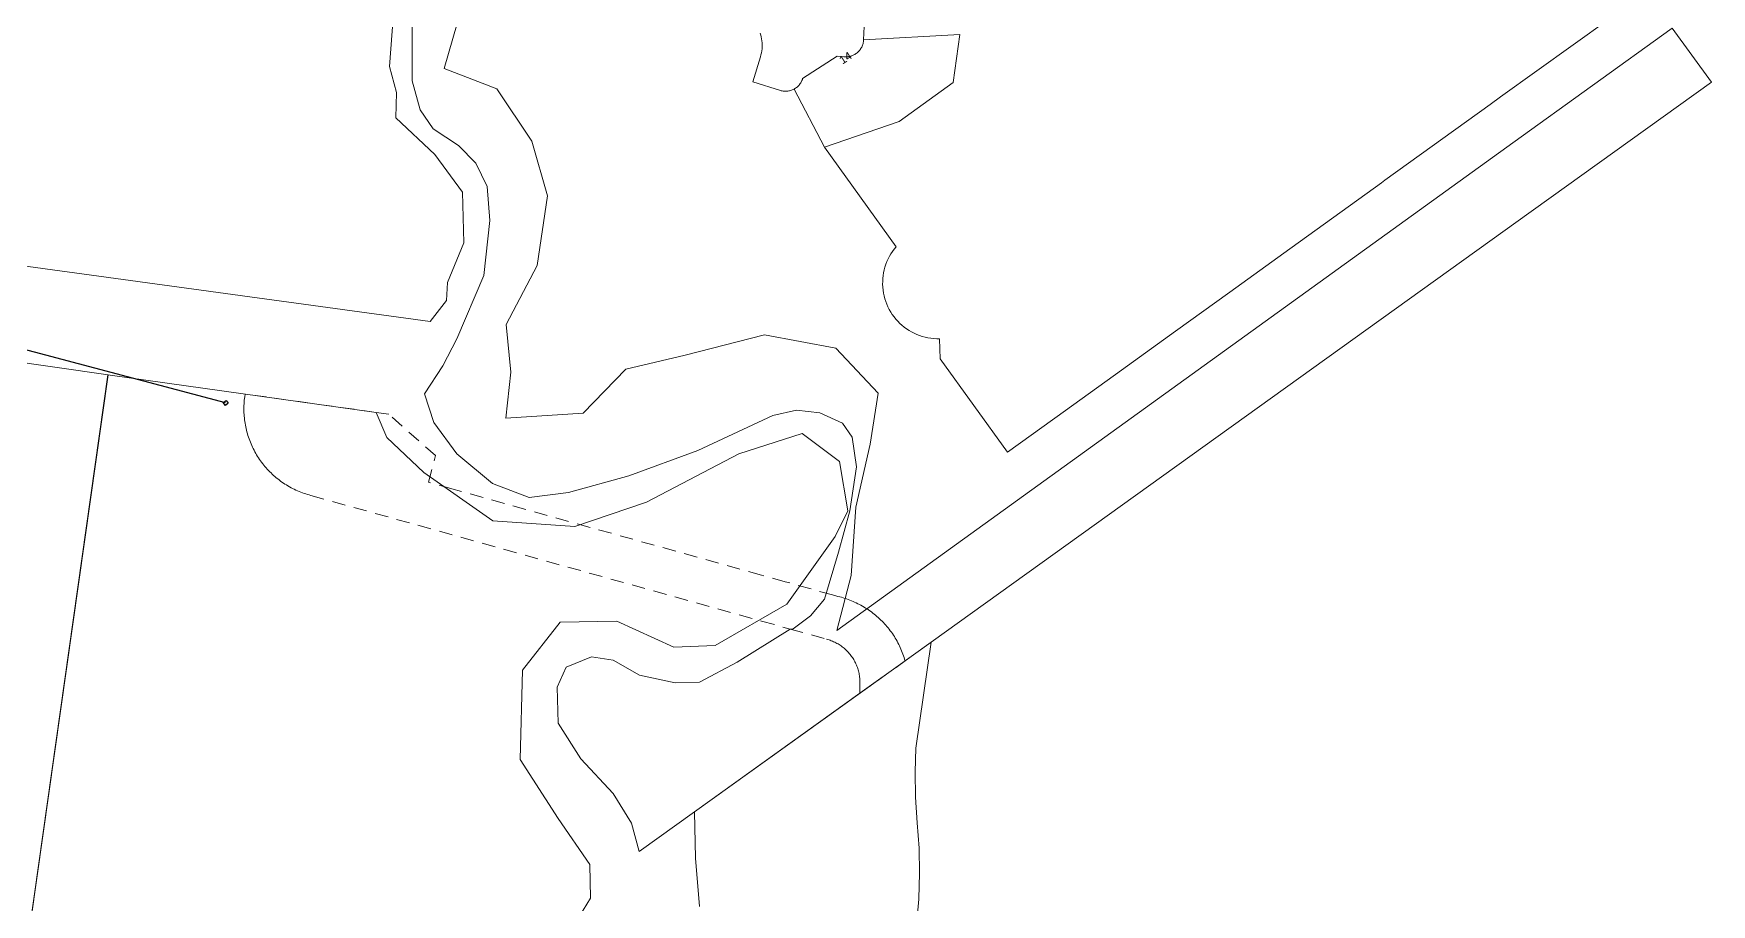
# Model space of a CAD drawing. Header units: metres. Extents: x 300929 to 302247, y 6244220 to 6246836.
# Drawn here: x 301766.3 to 302143.7, y 6244619.2 to 6244815.2 of the extents above; entities that cross this region are included whole.
import ezdxf
from ezdxf.enums import TextEntityAlignment as Align

# ---------------------------------------------------------------- set-up
doc = ezdxf.new("R2010")
doc.units = ezdxf.units.M
doc.linetypes.add('Dash', pattern=[5, 3, -2])
doc.layers.get('0').update_dxf_attribs({"color": 6})
for name, color, linetype, lineweight in [('Cadastre Easements_SP_EXT', 9, 'Continuous', 5), ('Cadastre Land Parcels_SP_EXT', 9, 'Continuous', 5), ('Cadastre Roads_SP_EXT', 9, 'Continuous', 5)]:
    doc.layers.add(name, color=color, linetype=linetype, lineweight=lineweight)
doc.layers.add('Services_SP_EXT', color=7, linetype='Continuous')
doc.styles.get("Standard").update_dxf_attribs({"font": 'arial.ttf'})

# ---------------------------------------------------------------- blocks, each defined once
blk = doc.blocks.new('CCP_EXT')
blk.add_wipeout([(0, 0.57), (0.57, 0), (0, -0.57), (-0.57, 0)])
blk.add_lwpolyline([(-0.57, 0), (0, 0.57), (0.57, 0), (0, -0.57), (-0.57, 0)])
at = {"flags": 1}
blk.add_attdef('Z', (0, 0), '', height=0.2, dxfattribs=at)
at = {"flags": 9}
for tag, p in [('CCP_TYPE', (0, 0)), ('CONSTRUCTED_VOLTAGE', (0, -0.2)), ('OPERATING_VOLTAGE', (0, -0.6)), ('ORIENTATION', (0, -0.8)), ('OWNED_BY', (0, -1)), ('STATE', (0, -1.8)), ('NO_PHASES', (0, -0.4)), ('USAGE', (0, -1.2)), ('LEGEND', (0, -1.4)), ('LIFE_SUPPORT', (0, -1.6)), ('NOTES', (0, -2))]:
    blk.add_attdef(tag, text='', height=0.2, dxfattribs=at).set_placement(p, align=Align.MIDDLE_LEFT)

msp = doc.modelspace()

# ---------------------------------------------------------------- linework, layer by layer
at = {"layer": 'Cadastre Easements_SP_EXT', "linetype": 'Dash'}
msp.add_lwpolyline([(301962.29, 6244674.01), (301962.18, 6244674.4), (301962.07, 6244674.78), (301961.94, 6244675.16), (301961.81, 6244675.54), (301961.67, 6244675.91), (301961.53, 6244676.29), (301961.37, 6244676.66), (301961.21, 6244677.02), (301961.04, 6244677.39), (301960.87, 6244677.75), (301960.69, 6244678.1), (301960.5, 6244678.46), (301960.3, 6244678.81), (301960.1, 6244679.15), (301959.89, 6244679.49), (301959.67, 6244679.83), (301959.45, 6244680.16), (301959.22, 6244680.49), (301958.98, 6244680.81), (301958.74, 6244681.13), (301958.49, 6244681.45), (301958.23, 6244681.76), (301957.97, 6244682.06), (301957.7, 6244682.36), (301957.43, 6244682.65), (301957.15, 6244682.94), (301956.87, 6244683.22), (301956.58, 6244683.5), (301956.28, 6244683.77), (301955.98, 6244684.03), (301955.68, 6244684.29), (301955.36, 6244684.54), (301955.05, 6244684.79), (301954.73, 6244685.03), (301954.4, 6244685.26), (301954.07, 6244685.49), (301953.74, 6244685.71), (301953.4, 6244685.92), (301953.06, 6244686.13), (301952.71, 6244686.33), (301952.37, 6244686.53), (301952.02, 6244686.72), (301951.67, 6244686.9), (301951.31, 6244687.07), (301950.95, 6244687.24), (301950.59, 6244687.4), (301950.22, 6244687.56), (301949.86, 6244687.7), (301949.48, 6244687.84), (301949.11, 6244687.98), (301948.73, 6244688.1), (301948.36, 6244688.22), (301947.97, 6244688.33), (301947.59, 6244688.43), (301947.21, 6244688.53), (301945.97, 6244688.87), (301935.35, 6244691.84), (301929.97, 6244693.33), (301860.38, 6244712.74), (301855.13, 6244714.21), (301856.67, 6244720.22), (301846.14, 6244729.54), (301843.31, 6244729.94), (301813.82, 6244734.08), (301813.75, 6244733.48), (301813.7, 6244733.09), (301813.66, 6244732.69), (301813.62, 6244732.29), (301813.6, 6244731.89), (301813.58, 6244731.49), (301813.57, 6244731.09), (301813.56, 6244730.69), (301813.57, 6244730.29), (301813.58, 6244729.88), (301813.61, 6244729.48), (301813.63, 6244729.09), (301813.67, 6244728.69), (301813.72, 6244728.29), (301813.77, 6244727.89), (301813.83, 6244727.49), (301813.9, 6244727.1), (301813.98, 6244726.71), (301814.06, 6244726.31), (301814.15, 6244725.92), (301814.25, 6244725.54), (301814.36, 6244725.15), (301814.48, 6244724.77), (301814.6, 6244724.38), (301814.73, 6244724), (301814.87, 6244723.63), (301815.02, 6244723.26), (301815.17, 6244722.88), (301815.33, 6244722.52), (301815.5, 6244722.15), (301815.67, 6244721.79), (301815.85, 6244721.44), (301816.04, 6244721.08), (301816.24, 6244720.73), (301816.44, 6244720.39), (301816.65, 6244720.04), (301816.87, 6244719.71), (301817.09, 6244719.37), (301817.32, 6244719.05), (301817.56, 6244718.72), (301817.8, 6244718.4), (301818.05, 6244718.09), (301818.3, 6244717.78), (301818.56, 6244717.47), (301818.83, 6244717.18), (301819.11, 6244716.88), (301819.38, 6244716.59), (301819.67, 6244716.31), (301819.96, 6244716.04), (301820.25, 6244715.76), (301820.56, 6244715.5), (301820.86, 6244715.24), (301821.17, 6244714.99), (301821.49, 6244714.74), (301821.81, 6244714.5), (301822.13, 6244714.27), (301822.47, 6244714.04), (301822.8, 6244713.82), (301823.14, 6244713.61), (301823.48, 6244713.4), (301823.83, 6244713.2), (301824.18, 6244713), (301824.54, 6244712.82), (301824.89, 6244712.64), (301825.26, 6244712.47), (301825.62, 6244712.3), (301825.99, 6244712.14), (301826.36, 6244711.99), (301826.74, 6244711.85), (301827.11, 6244711.72), (301827.49, 6244711.59), (301827.88, 6244711.47), (301828.26, 6244711.36), (301828.65, 6244711.25), (301930.02, 6244682.99), (301936.42, 6244681.2), (301944.65, 6244678.91), (301944.92, 6244678.83), (301945.19, 6244678.75), (301945.45, 6244678.66), (301945.71, 6244678.56), (301945.97, 6244678.46), (301946.23, 6244678.35), (301946.48, 6244678.23), (301946.73, 6244678.11), (301946.97, 6244677.97), (301947.22, 6244677.83), (301947.46, 6244677.69), (301947.69, 6244677.54), (301947.92, 6244677.38), (301948.14, 6244677.22), (301948.36, 6244677.04), (301948.58, 6244676.87), (301948.79, 6244676.68), (301949, 6244676.5), (301949.2, 6244676.3), (301949.39, 6244676.1), (301949.58, 6244675.9), (301949.76, 6244675.69), (301949.94, 6244675.47), (301950.11, 6244675.25), (301950.28, 6244675.03), (301950.44, 6244674.8), (301950.59, 6244674.57), (301950.74, 6244674.33), (301950.88, 6244674.09), (301951.01, 6244673.84), (301951.13, 6244673.59), (301951.25, 6244673.34), (301951.37, 6244673.08), (301951.47, 6244672.83), (301951.57, 6244672.56), (301951.66, 6244672.3), (301951.74, 6244672.03), (301951.82, 6244671.77), (301951.88, 6244671.5), (301951.94, 6244671.22), (301952, 6244670.95), (301952.04, 6244670.67), (301952.08, 6244670.4), (301952.11, 6244670.12), (301952.13, 6244669.84), (301952.15, 6244669.56), (301952.15, 6244669.28), (301952.15, 6244669.01), (301952.13, 6244666.73), (301962.29, 6244674.01)], close=True, dxfattribs=at)
at = {"layer": 'Cadastre Land Parcels_SP_EXT', "linetype": 'Continuous'}
for points in [[(301550.68, 6244792.12), (301855.44, 6244750.39), (301859.14, 6244755.14), (301859.36, 6244759.14), (301863.08, 6244768.12), (301862.76, 6244779.51), (301856.5, 6244787.99), (301847.73, 6244796.22), (301847.92, 6244801.93), (301846.31, 6244807.8), (301849.42, 6244848.57)], [(302128.93, 6244824.45), (302096.27, 6244800.92), (302093.92, 6244799.23), (302070.23, 6244782.16), (302069.46, 6244781.6), (302047.5, 6244765.78), (302035.33, 6244757.01), (302023.16, 6244748.24), (302011, 6244739.46), (301998.42, 6244730.4), (301985.37, 6244720.97), (301970.18, 6244742.03), (301970.06, 6244746.53), (301969.41, 6244746.53), (301968.75, 6244746.56), (301968.1, 6244746.63), (301967.45, 6244746.74), (301966.81, 6244746.88), (301966.18, 6244747.05), (301965.55, 6244747.25), (301964.94, 6244747.49), (301964.34, 6244747.76), (301963.76, 6244748.05), (301963.19, 6244748.38), (301962.64, 6244748.74), (301962.11, 6244749.13), (301961.6, 6244749.54), (301961.12, 6244749.98), (301960.65, 6244750.45), (301960.22, 6244750.94), (301959.81, 6244751.45), (301959.42, 6244751.98), (301959.07, 6244752.53), (301958.74, 6244753.1), (301958.44, 6244753.69), (301958.18, 6244754.29), (301957.95, 6244754.9), (301957.75, 6244755.53), (301957.58, 6244756.16), (301957.45, 6244756.8), (301957.35, 6244757.45), (301957.28, 6244758.11), (301957.25, 6244758.76), (301957.26, 6244759.42), (301957.29, 6244760.07), (301957.37, 6244760.72), (301957.47, 6244761.37), (301957.61, 6244762.01), (301957.78, 6244762.64), (301957.99, 6244763.27), (301958.23, 6244763.88), (301958.5, 6244764.48), (301958.8, 6244765.06), (301959.13, 6244765.63), (301959.5, 6244766.17), (301959.88, 6244766.7), (301960.3, 6244767.21), (301944.15, 6244789.61), (301937.32, 6244802.69), (301937.13, 6244802.59), (301936.93, 6244802.51), (301936.74, 6244802.44), (301936.54, 6244802.37), (301936.33, 6244802.32), (301936.13, 6244802.28), (301935.92, 6244802.25), (301935.71, 6244802.22), (301935.5, 6244802.22), (301935.29, 6244802.22), (301935.08, 6244802.23), (301934.87, 6244802.25), (301934.67, 6244802.29), (301934.46, 6244802.33), (301934.26, 6244802.39), (301928.04, 6244804.3), (301929.77, 6244809.95), (301929.89, 6244810.39), (301929.99, 6244810.83), (301930.07, 6244811.27), (301930.13, 6244811.72), (301930.16, 6244812.17), (301930.16, 6244812.63), (301930.14, 6244813.08), (301930.1, 6244813.53), (301930.04, 6244813.98), (301929.95, 6244814.42), (301929.84, 6244814.86), (301929.71, 6244815.29)], [(301851.43, 6244816.69), (301851.42, 6244804.51), (301853.19, 6244798.03), (301856.13, 6244793.71), (301861.83, 6244789.98), (301865.76, 6244786.05), (301868.31, 6244780.75), (301868.9, 6244773.09), (301867.52, 6244760.72), (301861.45, 6244746.51), (301858.3, 6244740.42), (301854.17, 6244734.14), (301856.33, 6244727.66), (301861.44, 6244720.59), (301869.49, 6244713.91), (301877.75, 6244710.76), (301886.6, 6244711.93), (301900.16, 6244715.66), (301915.7, 6244721.34), (301932.53, 6244729.27), (301937.84, 6244730.44), (301943.14, 6244729.85), (301948.26, 6244727.49), (301950.42, 6244724.35), (301951.4, 6244717.67), (301949.89, 6244707.76), (301947.31, 6244698.47), (301944.16, 6244687.88), (301941.02, 6244684.15), (301937.09, 6244681.21), (301936.42, 6244681.2), (301924.52, 6244673.76), (301916.08, 6244669.25), (301910.58, 6244669.06), (301902.53, 6244670.83), (301896.64, 6244674.16), (301891.73, 6244674.95), (301886.04, 6244672.59), (301884.07, 6244668.08), (301884.27, 6244660.04), (301889.37, 6244652), (301896.64, 6244644.16), (301900.76, 6244637.49), (301902.48, 6244631.14), (301914.93, 6244640.08), (301952.13, 6244666.73), (301962.29, 6244674.01), (301968.19, 6244678.23), (302103.12, 6244775.14), (302103.66, 6244775.53), (302143.69, 6244804.27), (302134.86, 6244816.39), (302099.04, 6244790.56), (301946.92, 6244680.9), (301950.17, 6244693.23), (301951.21, 6244708.65), (301954.48, 6244722.82), (301956.24, 6244734.26), (301946.72, 6244744.42), (301930.65, 6244747.41), (301912.85, 6244742.84), (301899.45, 6244739.66), (301889.9, 6244729.8), (301872.46, 6244728.61), (301873.62, 6244739.01), (301872.54, 6244749.75), (301879.53, 6244763.02), (301881.87, 6244778.68), (301878.32, 6244790.95), (301870.49, 6244802.73), (301858.6, 6244807.29), (301862.55, 6244820.79)], [(301862.55, 6244820.79), (301858.6, 6244807.29), (301870.49, 6244802.73), (301878.32, 6244790.95), (301881.87, 6244778.68), (301879.53, 6244763.02), (301872.54, 6244749.75), (301873.62, 6244739.01), (301872.46, 6244728.61), (301889.9, 6244729.8), (301899.45, 6244739.66), (301912.85, 6244742.84), (301930.65, 6244747.41), (301946.72, 6244744.42), (301956.24, 6244734.25), (301954.48, 6244722.82), (301951.21, 6244708.65), (301950.17, 6244693.23), (301946.92, 6244680.9), (302099.04, 6244790.56), (302134.86, 6244816.39)], [(301884.94, 6244609.86), (301891.54, 6244620.6), (301891.39, 6244628.2), (301884.29, 6244638.57), (301875.72, 6244651.82), (301876.23, 6244671.95), (301884.73, 6244682.72), (301897.44, 6244682.97), (301910.26, 6244677.11), (301919.56, 6244677.49), (301935.69, 6244686.81), (301946.61, 6244702.04), (301949.4, 6244707.8), (301947.58, 6244718.87), (301939.15, 6244725.21), (301924.93, 6244720.63), (301904.12, 6244709.72), (301888.01, 6244704.3), (301869.58, 6244705.55), (301854.05, 6244716.45), (301845.69, 6244724.3), (301843.31, 6244729.94), (301843.31, 6244729.94), (301783, 6244738.41), (301757.56, 6244558.95)], [(301964.84, 6244614.67), (301965.36, 6244620.43), (301965.36, 6244620.58), (301965.56, 6244626.16), (301965.45, 6244631.89), (301965.05, 6244637.61), (301964.65, 6244643.33), (301964.55, 6244649.07), (301964.73, 6244654.41), (301968.19, 6244678.23), (301914.93, 6244640.08), (301915.14, 6244629.61), (301916.07, 6244618.73)]]:
    msp.add_lwpolyline(points, dxfattribs=at)
for points in [[(301973.11, 6244804.18), (301974.61, 6244814.94), (301952.96, 6244813.77), (301952.94, 6244813.56), (301952.92, 6244813.35), (301952.88, 6244813.14), (301952.84, 6244812.94), (301952.78, 6244812.74), (301952.71, 6244812.54), (301952.63, 6244812.34), (301952.54, 6244812.15), (301952.44, 6244811.97), (301952.33, 6244811.79), (301952.22, 6244811.61), (301952.09, 6244811.45), (301951.95, 6244811.29), (301951.81, 6244811.13), (301951.66, 6244810.99), (301951.5, 6244810.85), (301951.33, 6244810.72), (301951.16, 6244810.6), (301950.98, 6244810.49), (301950.8, 6244810.39), (301950.61, 6244810.3), (301950.42, 6244810.22), (301950.22, 6244810.14), (301950.02, 6244810.08), (301949.81, 6244810.03), (301949.61, 6244809.99), (301949.4, 6244809.97), (301949.19, 6244809.95), (301948.98, 6244809.94), (301948.77, 6244809.95), (301948.56, 6244809.96), (301947.03, 6244810.13), (301939.25, 6244805.04), (301939.19, 6244804.85), (301939.11, 6244804.65), (301939.02, 6244804.46), (301938.93, 6244804.28), (301938.82, 6244804.1), (301938.71, 6244803.92), (301938.58, 6244803.75), (301938.45, 6244803.59), (301938.31, 6244803.44), (301938.16, 6244803.29), (301938.01, 6244803.15), (301937.84, 6244803.02), (301937.67, 6244802.9), (301937.5, 6244802.79), (301937.32, 6244802.69), (301944.15, 6244789.61), (301960.94, 6244795.4), (301973.11, 6244804.18)], [(301783.01, 6244738.41), (301724.57, 6244746.83), (301700.01, 6244567.49), (301757.56, 6244558.95), (301783.01, 6244738.41)]]:
    msp.add_lwpolyline(points, close=True, dxfattribs=at)
at = {"layer": 'Cadastre Roads_SP_EXT', "linetype": 'Continuous'}
msp.add_lwpolyline([(301929.71, 6244815.29), (301929.84, 6244814.86), (301929.95, 6244814.42), (301930.04, 6244813.98), (301930.1, 6244813.53), (301930.14, 6244813.08), (301930.16, 6244812.63), (301930.16, 6244812.17), (301930.13, 6244811.72), (301930.07, 6244811.27), (301929.99, 6244810.83), (301929.89, 6244810.39), (301929.77, 6244809.95), (301928.04, 6244804.3), (301934.26, 6244802.39), (301934.46, 6244802.33), (301934.67, 6244802.29), (301934.87, 6244802.25), (301935.08, 6244802.23), (301935.29, 6244802.22), (301935.5, 6244802.22), (301935.71, 6244802.22), (301935.92, 6244802.25), (301936.13, 6244802.28), (301936.33, 6244802.32), (301936.54, 6244802.37), (301936.74, 6244802.44), (301936.93, 6244802.51), (301937.13, 6244802.59), (301937.32, 6244802.69), (301937.5, 6244802.79), (301937.67, 6244802.9), (301937.84, 6244803.02), (301938.01, 6244803.15), (301938.16, 6244803.29), (301938.31, 6244803.44), (301938.45, 6244803.59), (301938.58, 6244803.75), (301938.71, 6244803.92), (301938.82, 6244804.1), (301938.93, 6244804.28), (301939.02, 6244804.46), (301939.11, 6244804.65), (301939.19, 6244804.85), (301939.25, 6244805.04), (301947.03, 6244810.13), (301948.56, 6244809.96), (301948.77, 6244809.95), (301948.98, 6244809.94), (301949.19, 6244809.95), (301949.4, 6244809.97), (301949.61, 6244809.99), (301949.81, 6244810.03), (301950.02, 6244810.08), (301950.22, 6244810.14), (301950.42, 6244810.22), (301950.61, 6244810.3), (301950.8, 6244810.39), (301950.98, 6244810.49), (301951.16, 6244810.6), (301951.33, 6244810.72), (301951.5, 6244810.85), (301951.66, 6244810.99), (301951.81, 6244811.13), (301951.95, 6244811.29), (301952.09, 6244811.45), (301952.22, 6244811.61), (301952.33, 6244811.79), (301952.44, 6244811.97), (301952.54, 6244812.15), (301952.63, 6244812.34), (301952.71, 6244812.54), (301952.78, 6244812.74), (301952.84, 6244812.94), (301952.88, 6244813.14), (301952.92, 6244813.35), (301952.94, 6244813.56), (301952.96, 6244813.77), (301953.22, 6244819.78)], dxfattribs=at)

# ---------------------------------------------------------------- texts
at = {"layer": 'Cadastre Land Parcels_SP_EXT'}
msp.add_text('14', height=1.8, rotation=33.1166, dxfattribs=at).set_placement((301948.22, 6244808.2))

# ---------------------------------------------------------------- next in the draw order: block references
at = {"layer": 'Services_SP_EXT', "rotation": 82.15507829954818}
msp.add_blockref('CCP_EXT', (301809.49, 6244732.06), dxfattribs=at)

# ---------------------------------------------------------------- next in the draw order: linework, layer by layer
at = {"layer": 'Services_SP_EXT'}
msp.add_lwpolyline([(301809.41, 6244732.11), (301555.51, 6244799.41)], dxfattribs=at)

doc.saveas('drawing.dxf')
